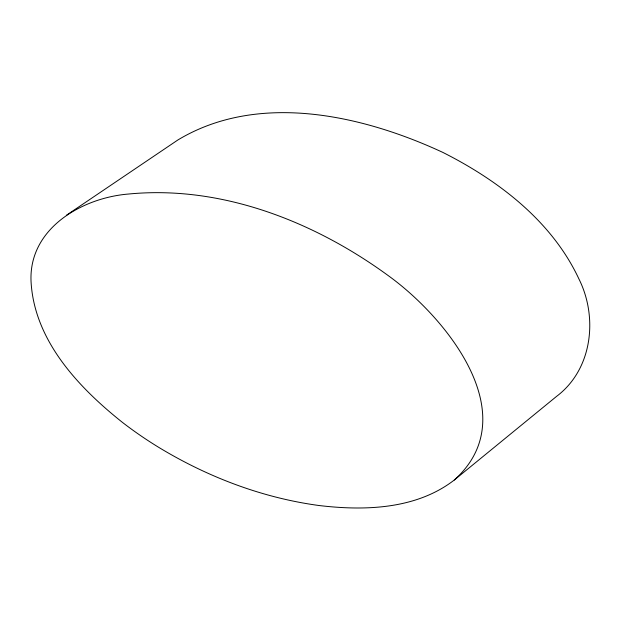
<?xml version="1.0" encoding="UTF-8"?>
<svg xmlns="http://www.w3.org/2000/svg" width="621" height="621" viewBox="0 0 621 621"><rect width="100%" height="100%" fill="white"/><g stroke="black" fill="none" stroke-linecap="round" stroke-linejoin="round"><path stroke-width="0.93" d="M454.285 480.025C526.243 415.441 446.111 317.44 388.536 275.833C314.428 221.635 221.581 185.011 128.609 194.024C81.949 197.773 28.504 228.59 31.05 281.585C34.248 340.595 78.518 387.395 122.36 422.327A783.842 483.658 -22.7 0 0 158.394 447.151C207.36 476.897 262.093 497.825 318.992 505.51C364.775 510.982 416.28 509.406 454.285 480.025L556.556 396.392C592.411 369.41 598.202 317.486 578.896 278.899C551.914 221.192 498.601 180.525 442.936 152.448C362.85 115.219 258.476 91.357 177.785 140.028L66.377 215.277"/></g></svg>
